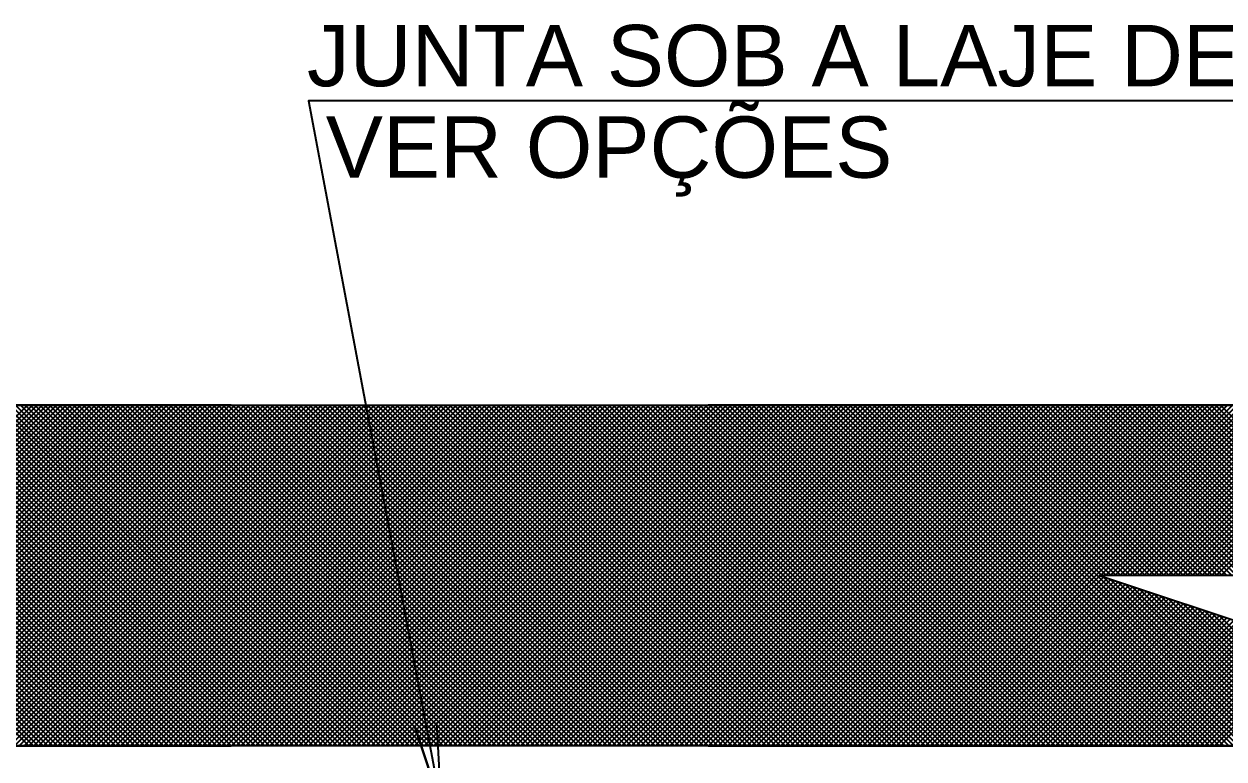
# Model space of a CAD drawing. Extents: x 0 to 119, y 0 to 84.
# Drawn here: x 46.648 to 50.169, y 55.674 to 57.832 of the extents above; entities that cross this region are included whole.
import ezdxf

# ---------------------------------------------------------------- set-up
doc = ezdxf.new("R2010")
doc.units = 0
doc.header["$MEASUREMENT"] = 0
for name, color, linetype in [('29', 9, 'CONTINUOUS'), ('3', 7, 'CONTINUOUS'), ('6', 178, 'CONTINUOUS')]:
    doc.layers.add(name, color=color, linetype=linetype)
doc.styles.add('TQS_ARIAL', font='arial.ttf')

msp = doc.modelspace()

# ---------------------------------------------------------------- linework, layer by layer
at = {"layer": '29', "color": 9, "linetype": 'Continuous'}
for p, q in [((45.658262, 55.713321), (46.658262, 56.713321)), ((45.661599, 56.713321), (46.661599, 55.713321)), ((45.672404, 55.713321), (46.672404, 56.713321)), ((45.675741, 56.713321), (46.675741, 55.713321)), ((45.686546, 55.713321), (46.686546, 56.713321)), ((45.689884, 56.713321), (46.689884, 55.713321)), ((45.700689, 55.713321), (46.700689, 56.713321)), ((45.704026, 56.713321), (46.704026, 55.713321)), ((45.714831, 55.713321), (46.714831, 56.713321)), ((45.718168, 56.713321), (46.718168, 55.713321)), ((45.728973, 55.713321), (46.728973, 56.713321)), ((45.73231, 56.713321), (46.73231, 55.713321)), ((45.743115, 55.713321), (46.743115, 56.713321)), ((45.746452, 56.713321), (46.746452, 55.713321)), ((45.757257, 55.713321), (46.757257, 56.713321)), ((45.760594, 56.713321), (46.760594, 55.713321)), ((45.771399, 55.713321), (46.771399, 56.713321)), ((45.774736, 56.713321), (46.774736, 55.713321)), ((45.785541, 55.713321), (46.785541, 56.713321)), ((45.788878, 56.713321), (46.788878, 55.713321)), ((45.799683, 55.713321), (46.799683, 56.713321)), ((45.803021, 56.713321), (46.803021, 55.713321)), ((45.813826, 55.713321), (46.813826, 56.713321)), ((45.817163, 56.713321), (46.817163, 55.713321)), ((45.827968, 55.713321), (46.827968, 56.713321)), ((45.831305, 56.713321), (46.831305, 55.713321)), ((45.84211, 55.713321), (46.84211, 56.713321)), ((45.845447, 56.713321), (46.845447, 55.713321)), ((45.856252, 55.713321), (46.856252, 56.713321)), ((45.859589, 56.713321), (46.859589, 55.713321)), ((45.870394, 55.713321), (46.870394, 56.713321)), ((45.873731, 56.713321), (46.873731, 55.713321)), ((45.884536, 55.713321), (46.884536, 56.713321)), ((45.887873, 56.713321), (46.887873, 55.713321)), ((45.898678, 55.713321), (46.898678, 56.713321)), ((45.902016, 56.713321), (46.902016, 55.713321)), ((45.912821, 55.713321), (46.912821, 56.713321)), ((45.916158, 56.713321), (46.916158, 55.713321)), ((45.926963, 55.713321), (46.926963, 56.713321)), ((45.9303, 56.713321), (46.9303, 55.713321)), ((45.941105, 55.713321), (46.941105, 56.713321)), ((45.944442, 56.713321), (46.944442, 55.713321)), ((45.955247, 55.713321), (46.955247, 56.713321)), ((45.958584, 56.713321), (46.958584, 55.713321)), ((45.969389, 55.713321), (46.969389, 56.713321)), ((45.972726, 56.713321), (46.972726, 55.713321)), ((45.983531, 55.713321), (46.983531, 56.713321)), ((45.986868, 56.713321), (46.986868, 55.713321)), ((45.997673, 55.713321), (46.997673, 56.713321)), ((46.00101, 56.713321), (47.00101, 55.713321)), ((46.011816, 55.713321), (47.011816, 56.713321)), ((46.015153, 56.713321), (47.015153, 55.713321)), ((46.025958, 55.713321), (47.025958, 56.713321)), ((46.029295, 56.713321), (47.029295, 55.713321)), ((46.0401, 55.713321), (47.0401, 56.713321)), ((46.043437, 56.713321), (47.043437, 55.713321)), ((46.054242, 55.713321), (47.054242, 56.713321)), ((46.057579, 56.713321), (47.057579, 55.713321)), ((46.068384, 55.713321), (47.068384, 56.713321)), ((46.071721, 56.713321), (47.071721, 55.713321)), ((46.082526, 55.713321), (47.082526, 56.713321)), ((46.085863, 56.713321), (47.085863, 55.713321)), ((46.096668, 55.713321), (47.096668, 56.713321)), ((46.100005, 56.713321), (47.100005, 55.713321)), ((46.11081, 55.713321), (47.11081, 56.713321)), ((46.114148, 56.713321), (47.114148, 55.713321)), ((46.124953, 55.713321), (47.124953, 56.713321)), ((46.12829, 56.713321), (47.12829, 55.713321)), ((46.139095, 55.713321), (47.139095, 56.713321)), ((46.142432, 56.713321), (47.142432, 55.713321)), ((46.153237, 55.713321), (47.153237, 56.713321)), ((46.156574, 56.713321), (47.156574, 55.713321)), ((46.167379, 55.713321), (47.167379, 56.713321)), ((46.170716, 56.713321), (47.170716, 55.713321)), ((46.181521, 55.713321), (47.181521, 56.713321)), ((46.184858, 56.713321), (47.184858, 55.713321)), ((46.195663, 55.713321), (47.195663, 56.713321)), ((46.199, 56.713321), (47.199, 55.713321)), ((46.209805, 55.713321), (47.209805, 56.713321)), ((46.213143, 56.713321), (47.213143, 55.713321)), ((46.223948, 55.713321), (47.223948, 56.713321)), ((46.227285, 56.713321), (47.227285, 55.713321)), ((46.23809, 55.713321), (47.23809, 56.713321)), ((46.241427, 56.713321), (47.241427, 55.713321)), ((46.252232, 55.713321), (47.252232, 56.713321)), ((46.255569, 56.713321), (47.255569, 55.713321)), ((46.266374, 55.713321), (47.266374, 56.713321)), ((46.269711, 56.713321), (47.269711, 55.713321)), ((46.280516, 55.713321), (47.280516, 56.713321)), ((46.283853, 56.713321), (47.283853, 55.713321)), ((46.294658, 55.713321), (47.294658, 56.713321)), ((46.297995, 56.713321), (47.297995, 55.713321)), ((46.3088, 55.713321), (47.3088, 56.713321)), ((46.312137, 56.713321), (47.312137, 55.713321)), ((46.322942, 55.713321), (47.322942, 56.713321)), ((46.32628, 56.713321), (47.32628, 55.713321)), ((46.337085, 55.713321), (47.337085, 56.713321)), ((46.340422, 56.713321), (47.340422, 55.713321)), ((46.351227, 55.713321), (47.351227, 56.713321)), ((46.354564, 56.713321), (47.354564, 55.713321)), ((46.365369, 55.713321), (47.365369, 56.713321)), ((46.368706, 56.713321), (47.368706, 55.713321)), ((46.379511, 55.713321), (47.379511, 56.713321)), ((46.382848, 56.713321), (47.382848, 55.713321)), ((46.393653, 55.713321), (47.393653, 56.713321)), ((46.39699, 56.713321), (47.39699, 55.713321)), ((46.407795, 55.713321), (47.407795, 56.713321)), ((46.411132, 56.713321), (47.411132, 55.713321)), ((46.421937, 55.713321), (47.421937, 56.713321)), ((46.425275, 56.713321), (47.425275, 55.713321)), ((46.43608, 55.713321), (47.43608, 56.713321)), ((46.439417, 56.713321), (47.439417, 55.713321)), ((46.450222, 55.713321), (47.450222, 56.713321)), ((46.453559, 56.713321), (47.453559, 55.713321)), ((46.464364, 55.713321), (47.464364, 56.713321)), ((46.467701, 56.713321), (47.467701, 55.713321)), ((46.478506, 55.713321), (47.478506, 56.713321)), ((46.481843, 56.713321), (47.481843, 55.713321)), ((46.492648, 55.713321), (47.492648, 56.713321)), ((46.495985, 56.713321), (47.495985, 55.713321)), ((46.50679, 55.713321), (47.50679, 56.713321)), ((46.510127, 56.713321), (47.510127, 55.713321)), ((46.520932, 55.713321), (47.520932, 56.713321)), ((46.52427, 56.713321), (47.52427, 55.713321)), ((46.535075, 55.713321), (47.535075, 56.713321)), ((46.538412, 56.713321), (47.538412, 55.713321)), ((46.549217, 55.713321), (47.549217, 56.713321)), ((46.552554, 56.713321), (47.552554, 55.713321)), ((46.563359, 55.713321), (47.563359, 56.713321)), ((46.566696, 56.713321), (47.566696, 55.713321)), ((46.577501, 55.713321), (47.577501, 56.713321)), ((46.580838, 56.713321), (47.580838, 55.713321)), ((46.591643, 55.713321), (47.591643, 56.713321)), ((46.59498, 56.713321), (47.59498, 55.713321)), ((46.605785, 55.713321), (47.605785, 56.713321)), ((46.609122, 56.713321), (47.609122, 55.713321)), ((46.619927, 55.713321), (47.619927, 56.713321)), ((46.623264, 56.713321), (47.623264, 55.713321)), ((46.634069, 55.713321), (47.634069, 56.713321)), ((46.637407, 56.713321), (47.637407, 55.713321)), ((46.648212, 55.713321), (47.648212, 56.713321)), ((46.651549, 56.713321), (47.651549, 55.713321)), ((46.662354, 55.713321), (47.662354, 56.713321)), ((46.665691, 56.713321), (47.665691, 55.713321)), ((46.676496, 55.713321), (47.676496, 56.713321)), ((46.679833, 56.713321), (47.679833, 55.713321)), ((46.690638, 55.713321), (47.690638, 56.713321)), ((46.693975, 56.713321), (47.693975, 55.713321)), ((46.70478, 55.713321), (47.70478, 56.713321)), ((46.708117, 56.713321), (47.708117, 55.713321)), ((46.718922, 55.713321), (47.718922, 56.713321)), ((46.722259, 56.713321), (47.722259, 55.713321)), ((46.733064, 55.713321), (47.733064, 56.713321)), ((46.736402, 56.713321), (47.736402, 55.713321)), ((46.747207, 55.713321), (47.747207, 56.713321)), ((46.750544, 56.713321), (47.750544, 55.713321)), ((46.761349, 55.713321), (47.761349, 56.713321)), ((46.764686, 56.713321), (47.764686, 55.713321)), ((46.775491, 55.713321), (47.775491, 56.713321)), ((46.778828, 56.713321), (47.778828, 55.713321)), ((46.789633, 55.713321), (47.789633, 56.713321)), ((46.79297, 56.713321), (47.79297, 55.713321)), ((46.803775, 55.713321), (47.803775, 56.713321)), ((46.807112, 56.713321), (47.807112, 55.713321)), ((46.817917, 55.713321), (47.817917, 56.713321)), ((46.821254, 56.713321), (47.821254, 55.713321)), ((46.832059, 55.713321), (47.832059, 56.713321)), ((46.835396, 56.713321), (47.835396, 55.713321)), ((46.846202, 55.713321), (47.846202, 56.713321)), ((46.849539, 56.713321), (47.849539, 55.713321)), ((46.860344, 55.713321), (47.860344, 56.713321)), ((46.863681, 56.713321), (47.863681, 55.713321)), ((46.874486, 55.713321), (47.874486, 56.713321)), ((46.877823, 56.713321), (47.877823, 55.713321)), ((46.888628, 55.713321), (47.888628, 56.713321)), ((46.891965, 56.713321), (47.891965, 55.713321)), ((46.90277, 55.713321), (47.90277, 56.713321)), ((46.906107, 56.713321), (47.906107, 55.713321)), ((46.916912, 55.713321), (47.916912, 56.713321)), ((46.920249, 56.713321), (47.920249, 55.713321)), ((46.931054, 55.713321), (47.931054, 56.713321)), ((46.934391, 56.713321), (47.934391, 55.713321)), ((46.945196, 55.713321), (47.945196, 56.713321)), ((46.948534, 56.713321), (47.948534, 55.713321)), ((46.959339, 55.713321), (47.959339, 56.713321)), ((46.962676, 56.713321), (47.962676, 55.713321)), ((46.973481, 55.713321), (47.973481, 56.713321)), ((46.976818, 56.713321), (47.976818, 55.713321)), ((46.987623, 55.713321), (47.987623, 56.713321)), ((46.99096, 56.713321), (47.99096, 55.713321)), ((47.001765, 55.713321), (48.001765, 56.713321)), ((47.005102, 56.713321), (48.005102, 55.713321)), ((47.015907, 55.713321), (48.015907, 56.713321)), ((47.019244, 56.713321), (48.019244, 55.713321)), ((47.030049, 55.713321), (48.030049, 56.713321)), ((47.033386, 56.713321), (48.033386, 55.713321)), ((47.044191, 55.713321), (48.044191, 56.713321)), ((47.047529, 56.713321), (48.047529, 55.713321)), ((47.058334, 55.713321), (48.058334, 56.713321)), ((47.061671, 56.713321), (48.061671, 55.713321)), ((47.072476, 55.713321), (48.072476, 56.713321)), ((47.075813, 56.713321), (48.075813, 55.713321)), ((47.086618, 55.713321), (48.086618, 56.713321)), ((47.089955, 56.713321), (48.089955, 55.713321)), ((47.10076, 55.713321), (48.10076, 56.713321)), ((47.104097, 56.713321), (48.104097, 55.713321)), ((47.114902, 55.713321), (48.114902, 56.713321)), ((47.118239, 56.713321), (48.118239, 55.713321)), ((47.129044, 55.713321), (48.129044, 56.713321)), ((47.132381, 56.713321), (48.132381, 55.713321)), ((47.143186, 55.713321), (48.143186, 56.713321)), ((47.146523, 56.713321), (48.146523, 55.713321)), ((47.157328, 55.713321), (48.157328, 56.713321)), ((47.160666, 56.713321), (48.160666, 55.713321)), ((47.171471, 55.713321), (48.171471, 56.713321)), ((47.174808, 56.713321), (48.174808, 55.713321)), ((47.185613, 55.713321), (48.185613, 56.713321)), ((47.18895, 56.713321), (48.18895, 55.713321)), ((47.199755, 55.713321), (48.199755, 56.713321)), ((47.203092, 56.713321), (48.203092, 55.713321)), ((47.213897, 55.713321), (48.213897, 56.713321)), ((47.217234, 56.713321), (48.217234, 55.713321)), ((47.228039, 55.713321), (48.228039, 56.713321)), ((47.231376, 56.713321), (48.231376, 55.713321)), ((47.242181, 55.713321), (48.242181, 56.713321)), ((47.245518, 56.713321), (48.245518, 55.713321)), ((47.256323, 55.713321), (48.256323, 56.713321)), ((47.259661, 56.713321), (48.259661, 55.713321)), ((47.270466, 55.713321), (48.270466, 56.713321)), ((47.273803, 56.713321), (48.273803, 55.713321)), ((47.284608, 55.713321), (48.284608, 56.713321)), ((47.287945, 56.713321), (48.287945, 55.713321)), ((47.29875, 55.713321), (48.29875, 56.713321)), ((47.302087, 56.713321), (48.302087, 55.713321)), ((47.312892, 55.713321), (48.312892, 56.713321)), ((47.316229, 56.713321), (48.316229, 55.713321)), ((47.327034, 55.713321), (48.327034, 56.713321)), ((47.330371, 56.713321), (48.330371, 55.713321)), ((47.341176, 55.713321), (48.341176, 56.713321)), ((47.344513, 56.713321), (48.344513, 55.713321)), ((47.355318, 55.713321), (48.355318, 56.713321)), ((47.358656, 56.713321), (48.358656, 55.713321)), ((47.369461, 55.713321), (48.369461, 56.713321)), ((47.372798, 56.713321), (48.372798, 55.713321)), ((47.383603, 55.713321), (48.383603, 56.713321)), ((47.38694, 56.713321), (48.38694, 55.713321)), ((47.397745, 55.713321), (48.397745, 56.713321)), ((47.401082, 56.713321), (48.401082, 55.713321)), ((47.411887, 55.713321), (48.411887, 56.713321)), ((47.415224, 56.713321), (48.415224, 55.713321)), ((47.426029, 55.713321), (48.426029, 56.713321)), ((47.429366, 56.713321), (48.429366, 55.713321)), ((47.440171, 55.713321), (48.440171, 56.713321)), ((47.443508, 56.713321), (48.443508, 55.713321)), ((47.454313, 55.713321), (48.454313, 56.713321)), ((47.45765, 56.713321), (48.45765, 55.713321)), ((47.468455, 55.713321), (48.468455, 56.713321)), ((47.471793, 56.713321), (48.471793, 55.713321)), ((47.482598, 55.713321), (48.482598, 56.713321)), ((47.485935, 56.713321), (48.485935, 55.713321)), ((47.49674, 55.713321), (48.49674, 56.713321)), ((47.500077, 56.713321), (48.500077, 55.713321)), ((47.510882, 55.713321), (48.510882, 56.713321)), ((47.514219, 56.713321), (48.514219, 55.713321)), ((47.525024, 55.713321), (48.525024, 56.713321)), ((47.528361, 56.713321), (48.528361, 55.713321)), ((47.539166, 55.713321), (48.539166, 56.713321)), ((47.542503, 56.713321), (48.542503, 55.713321)), ((47.553308, 55.713321), (48.553308, 56.713321)), ((47.556645, 56.713321), (48.556645, 55.713321)), ((47.56745, 55.713321), (48.56745, 56.713321)), ((47.570788, 56.713321), (48.570788, 55.713321)), ((47.581593, 55.713321), (48.581593, 56.713321)), ((47.58493, 56.713321), (48.58493, 55.713321)), ((47.595735, 55.713321), (48.595735, 56.713321)), ((47.599072, 56.713321), (48.599072, 55.713321)), ((47.609877, 55.713321), (48.609877, 56.713321)), ((47.613214, 56.713321), (48.613214, 55.713321)), ((47.624019, 55.713321), (48.624019, 56.713321)), ((47.627356, 56.713321), (48.627356, 55.713321)), ((47.638161, 55.713321), (48.638161, 56.713321)), ((47.641498, 56.713321), (48.641498, 55.713321)), ((47.652303, 55.713321), (48.652303, 56.713321)), ((47.65564, 56.713321), (48.65564, 55.713321)), ((47.666445, 55.713321), (48.666445, 56.713321)), ((47.669782, 56.713321), (48.669782, 55.713321)), ((47.680588, 55.713321), (48.680588, 56.713321)), ((47.683925, 56.713321), (48.683925, 55.713321)), ((47.69473, 55.713321), (48.69473, 56.713321)), ((47.698067, 56.713321), (48.698067, 55.713321)), ((47.708872, 55.713321), (48.708872, 56.713321)), ((47.712209, 56.713321), (48.712209, 55.713321)), ((47.723014, 55.713321), (48.723014, 56.713321)), ((47.726351, 56.713321), (48.726351, 55.713321)), ((47.737156, 55.713321), (48.737156, 56.713321)), ((47.740493, 56.713321), (48.740493, 55.713321)), ((47.751298, 55.713321), (48.751298, 56.713321)), ((47.754635, 56.713321), (48.754635, 55.713321)), ((47.76544, 55.713321), (48.76544, 56.713321)), ((47.768777, 56.713321), (48.768777, 55.713321)), ((47.779582, 55.713321), (48.779582, 56.713321)), ((47.78292, 56.713321), (48.78292, 55.713321)), ((47.793725, 55.713321), (48.793725, 56.713321)), ((47.797062, 56.713321), (48.797062, 55.713321)), ((47.807867, 55.713321), (48.807867, 56.713321)), ((47.811204, 56.713321), (48.811204, 55.713321)), ((47.822009, 55.713321), (48.822009, 56.713321)), ((47.825346, 56.713321), (48.825346, 55.713321)), ((47.836151, 55.713321), (48.836151, 56.713321)), ((47.839488, 56.713321), (48.839488, 55.713321)), ((47.850293, 55.713321), (48.850293, 56.713321)), ((47.85363, 56.713321), (48.85363, 55.713321)), ((47.864435, 55.713321), (48.864435, 56.713321)), ((47.867772, 56.713321), (48.867772, 55.713321)), ((47.878577, 55.713321), (48.878577, 56.713321)), ((47.881915, 56.713321), (48.881915, 55.713321)), ((47.89272, 55.713321), (48.89272, 56.713321)), ((47.896057, 56.713321), (48.896057, 55.713321)), ((47.906862, 55.713321), (48.906862, 56.713321)), ((47.910199, 56.713321), (48.910199, 55.713321)), ((47.921004, 55.713321), (48.921004, 56.713321)), ((47.924341, 56.713321), (48.924341, 55.713321)), ((47.935146, 55.713321), (48.935146, 56.713321)), ((47.938483, 56.713321), (48.938483, 55.713321)), ((47.949288, 55.713321), (48.949288, 56.713321)), ((47.952625, 56.713321), (48.952625, 55.713321)), ((47.96343, 55.713321), (48.96343, 56.713321)), ((47.966767, 56.713321), (48.966767, 55.713321)), ((47.977572, 55.713321), (48.977572, 56.713321)), ((47.980909, 56.713321), (48.980909, 55.713321)), ((47.991714, 55.713321), (48.991714, 56.713321)), ((47.995052, 56.713321), (48.995052, 55.713321)), ((48.005857, 55.713321), (49.005857, 56.713321)), ((48.009194, 56.713321), (49.009194, 55.713321)), ((48.019999, 55.713321), (49.019999, 56.713321)), ((48.023336, 56.713321), (49.023336, 55.713321)), ((48.034141, 55.713321), (49.034141, 56.713321)), ((48.037478, 56.713321), (49.037478, 55.713321)), ((48.048283, 55.713321), (49.048283, 56.713321)), ((48.05162, 56.713321), (49.05162, 55.713321)), ((48.062425, 55.713321), (49.062425, 56.713321)), ((48.065762, 56.713321), (49.065762, 55.713321)), ((48.076567, 55.713321), (49.076567, 56.713321)), ((48.079904, 56.713321), (49.079904, 55.713321)), ((48.090709, 55.713321), (49.090709, 56.713321)), ((48.094047, 56.713321), (49.094047, 55.713321)), ((48.104852, 55.713321), (49.104852, 56.713321)), ((48.108189, 56.713321), (49.108189, 55.713321)), ((48.118994, 55.713321), (49.118994, 56.713321)), ((48.122331, 56.713321), (49.122331, 55.713321)), ((48.133136, 55.713321), (49.133136, 56.713321)), ((48.136473, 56.713321), (49.136473, 55.713321)), ((48.147278, 55.713321), (49.147278, 56.713321)), ((48.150615, 56.713321), (49.150615, 55.713321)), ((48.16142, 55.713321), (49.16142, 56.713321)), ((48.164757, 56.713321), (49.164757, 55.713321)), ((48.175562, 55.713321), (49.175562, 56.713321)), ((48.178899, 56.713321), (49.178899, 55.713321)), ((48.189704, 55.713321), (49.189704, 56.713321)), ((48.193042, 56.713321), (49.193042, 55.713321)), ((48.203847, 55.713321), (49.203847, 56.713321)), ((48.207184, 56.713321), (49.207184, 55.713321)), ((48.217989, 55.713321), (49.217989, 56.713321)), ((48.221326, 56.713321), (49.221326, 55.713321)), ((48.232131, 55.713321), (49.232131, 56.713321)), ((48.235468, 56.713321), (49.235468, 55.713321)), ((48.246273, 55.713321), (49.246273, 56.713321)), ((48.24961, 56.713321), (49.24961, 55.713321)), ((48.260415, 55.713321), (49.260415, 56.713321)), ((48.263752, 56.713321), (49.263752, 55.713321)), ((48.274557, 55.713321), (49.274557, 56.713321)), ((48.277894, 56.713321), (49.277894, 55.713321)), ((48.288699, 55.713321), (49.288699, 56.713321)), ((48.292036, 56.713321), (49.292036, 55.713321)), ((48.302841, 55.713321), (49.302841, 56.713321)), ((48.306179, 56.713321), (49.306179, 55.713321)), ((48.316984, 55.713321), (49.316984, 56.713321)), ((48.320321, 56.713321), (49.320321, 55.713321)), ((48.331126, 55.713321), (49.331126, 56.713321)), ((48.334463, 56.713321), (49.334463, 55.713321)), ((48.345268, 55.713321), (49.345268, 56.713321)), ((48.348605, 56.713321), (49.348605, 55.713321)), ((48.35941, 55.713321), (49.35941, 56.713321)), ((48.362747, 56.713321), (49.362747, 55.713321)), ((48.373552, 55.713321), (49.373552, 56.713321)), ((48.376889, 56.713321), (49.376889, 55.713321)), ((48.387694, 55.713321), (49.387694, 56.713321)), ((48.391031, 56.713321), (49.391031, 55.713321)), ((48.401836, 55.713321), (49.401836, 56.713321)), ((48.405174, 56.713321), (49.405174, 55.713321)), ((48.415979, 55.713321), (49.415979, 56.713321)), ((48.419316, 56.713321), (49.419316, 55.713321)), ((48.430121, 55.713321), (49.430121, 56.713321)), ((48.433458, 56.713321), (49.433458, 55.713321)), ((48.444263, 55.713321), (49.444263, 56.713321)), ((48.4476, 56.713321), (49.4476, 55.713321)), ((48.458405, 55.713321), (49.458405, 56.713321)), ((48.461742, 56.713321), (49.461742, 55.713321)), ((48.472547, 55.713321), (49.472547, 56.713321)), ((48.475884, 56.713321), (49.475884, 55.713321)), ((48.486689, 55.713321), (49.486689, 56.713321)), ((48.490026, 56.713321), (49.490026, 55.713321)), ((48.500831, 55.713321), (49.500831, 56.713321)), ((48.504168, 56.713321), (49.504168, 55.713321)), ((48.514974, 55.713321), (49.514974, 56.713321)), ((48.518311, 56.713321), (49.518311, 55.713321)), ((48.529116, 55.713321), (49.529116, 56.713321)), ((48.532453, 56.713321), (49.532453, 55.713321)), ((48.543258, 55.713321), (49.543258, 56.713321)), ((48.546595, 56.713321), (49.546595, 55.713321)), ((48.5574, 55.713321), (49.5574, 56.713321)), ((48.560737, 56.713321), (49.560737, 55.713321)), ((48.571542, 55.713321), (49.571542, 56.713321)), ((48.574879, 56.713321), (49.574879, 55.713321)), ((48.585684, 55.713321), (49.585684, 56.713321)), ((48.589021, 56.713321), (49.589021, 55.713321)), ((48.599826, 55.713321), (49.599826, 56.713321)), ((48.603163, 56.713321), (49.603163, 55.713321)), ((48.613968, 55.713321), (49.613968, 56.713321)), ((48.617306, 56.713321), (49.617306, 55.713321)), ((48.628111, 55.713321), (49.628111, 56.713321)), ((48.631448, 56.713321), (49.631448, 55.713321)), ((48.642253, 55.713321), (49.642253, 56.713321)), ((48.64559, 56.713321), (49.64559, 55.713321)), ((48.656395, 55.713321), (49.656395, 56.713321)), ((48.659732, 56.713321), (49.659732, 55.713321)), ((48.670537, 55.713321), (49.670537, 56.713321)), ((48.673874, 56.713321), (49.673874, 55.713321)), ((48.684679, 55.713321), (49.684679, 56.713321)), ((48.688016, 56.713321), (49.688016, 55.713321)), ((48.698821, 55.713321), (49.698821, 56.713321)), ((48.702158, 56.713321), (49.702158, 55.713321)), ((48.712963, 55.713321), (49.712963, 56.713321)), ((48.716301, 56.713321), (49.716301, 55.713321)), ((48.727106, 55.713321), (49.727106, 56.713321)), ((48.730443, 56.713321), (49.730443, 55.713321)), ((48.741248, 55.713321), (49.741248, 56.713321)), ((48.744585, 56.713321), (49.744585, 55.713321)), ((48.75539, 55.713321), (49.75539, 56.713321)), ((48.758727, 56.713321), (49.758727, 55.713321)), ((48.769532, 55.713321), (49.769532, 56.713321)), ((48.772869, 56.713321), (49.772869, 55.713321)), ((48.783674, 55.713321), (49.783674, 56.713321)), ((48.787011, 56.713321), (49.787011, 55.713321)), ((48.797816, 55.713321), (49.797816, 56.713321)), ((48.801153, 56.713321), (49.801153, 55.713321)), ((48.811958, 55.713321), (49.811958, 56.713321)), ((48.815295, 56.713321), (49.815295, 55.713321)), ((48.8261, 55.713321), (49.8261, 56.713321)), ((48.829438, 56.713321), (49.829438, 55.713321)), ((48.840243, 55.713321), (49.840243, 56.713321)), ((48.84358, 56.713321), (49.84358, 55.713321)), ((48.854385, 55.713321), (49.854385, 56.713321)), ((48.857722, 56.713321), (49.857722, 55.713321)), ((48.868527, 55.713321), (49.868527, 56.713321)), ((48.871864, 56.713321), (49.871864, 55.713321)), ((48.882669, 55.713321), (49.882669, 56.713321)), ((48.886006, 56.713321), (49.886006, 55.713321)), ((48.896811, 55.713321), (49.896811, 56.713321)), ((48.900148, 56.713321), (49.900148, 55.713321)), ((48.910953, 55.713321), (49.910953, 56.713321)), ((48.91429, 56.713321), (49.91429, 55.713321)), ((48.925095, 55.713321), (49.925095, 56.713321)), ((48.928433, 56.713321), (49.928433, 55.713321)), ((48.939238, 55.713321), (49.939238, 56.713321)), ((48.942575, 56.713321), (49.942575, 55.713321)), ((48.95338, 55.713321), (49.95338, 56.713321)), ((48.956717, 56.713321), (49.956717, 55.713321)), ((48.967522, 55.713321), (49.967522, 56.713321)), ((48.970859, 56.713321), (49.970859, 55.713321)), ((48.981664, 55.713321), (49.981664, 56.713321)), ((48.985001, 56.713321), (49.985001, 55.713321)), ((48.995806, 55.713321), (49.995806, 56.713321)), ((48.999143, 56.713321), (49.999143, 55.713321)), ((49.009948, 55.713321), (50.009948, 56.713321)), ((49.013285, 56.713321), (50.013285, 55.713321)), ((49.02409, 55.713321), (50.02409, 56.713321)), ((49.027428, 56.713321), (50.027428, 55.713321)), ((49.038233, 55.713321), (50.038233, 56.713321)), ((49.04157, 56.713321), (50.04157, 55.713321)), ((49.052375, 55.713321), (50.052375, 56.713321)), ((49.055712, 56.713321), (50.055712, 55.713321)), ((49.066517, 55.713321), (50.066517, 56.713321)), ((49.069854, 56.713321), (50.069854, 55.713321)), ((49.080659, 55.713321), (50.080659, 56.713321)), ((49.083996, 56.713321), (50.083996, 55.713321)), ((49.094801, 55.713321), (50.094801, 56.713321)), ((49.098138, 56.713321), (50.098138, 55.713321)), ((49.108943, 55.713321), (50.108943, 56.713321)), ((49.11228, 56.713321), (50.11228, 55.713321)), ((49.123085, 55.713321), (50.123085, 56.713321)), ((49.126422, 56.713321), (50.126422, 55.713321)), ((49.137227, 55.713321), (50.137227, 56.713321)), ((49.140565, 56.713321), (50.140565, 55.713321)), ((49.15137, 55.713321), (50.15137, 56.713321)), ((49.154707, 56.713321), (50.154707, 55.713321)), ((49.165512, 55.713321), (50.165512, 56.713321)), ((49.168849, 56.713321), (50.168849, 55.713321)), ((49.179654, 55.713321), (50.179654, 56.713321)), ((49.182991, 56.713321), (50.182991, 55.713321)), ((49.193796, 55.713321), (50.193796, 56.713321)), ((49.197133, 56.713321), (50.197133, 55.713321)), ((49.207938, 55.713321), (50.207938, 56.713321)), ((49.211275, 56.713321), (50.211275, 55.713321)), ((49.22208, 55.713321), (50.22208, 56.713321)), ((49.225417, 56.713321), (50.225417, 55.713321)), ((49.236222, 55.713321), (50.236222, 56.713321)), ((49.23956, 56.713321), (50.23956, 55.713321)), ((49.250365, 55.713321), (50.250365, 56.713321)), ((49.253702, 56.713321), (50.253702, 55.713321)), ((49.264507, 55.713321), (50.264507, 56.713321)), ((49.267844, 56.713321), (50.267844, 55.713321)), ((49.278649, 55.713321), (50.278649, 56.713321)), ((49.281986, 56.713321), (50.281986, 55.713321)), ((49.292791, 55.713321), (50.292791, 56.713321)), ((49.296128, 56.713321), (50.296128, 55.713321)), ((49.31027, 56.713321), (49.81027, 56.213321)), ((49.324412, 56.713321), (49.824412, 56.213321)), ((49.338554, 56.713321), (49.838554, 56.213321)), ((49.352697, 56.713321), (49.852697, 56.213321)), ((49.366839, 56.713321), (49.866839, 56.213321)), ((49.380981, 56.713321), (49.880981, 56.213321)), ((49.395123, 56.713321), (49.895123, 56.213321)), ((49.409265, 56.713321), (49.909265, 56.213321)), ((49.423407, 56.713321), (49.923407, 56.213321)), ((49.437549, 56.713321), (49.937549, 56.213321)), ((49.451692, 56.713321), (49.951692, 56.213321)), ((49.465834, 56.713321), (49.965834, 56.213321)), ((49.479976, 56.713321), (49.979976, 56.213321)), ((49.494118, 56.713321), (49.994118, 56.213321)), ((49.50826, 56.713321), (50.00826, 56.213321)), ((49.522402, 56.713321), (50.022402, 56.213321)), ((49.536544, 56.713321), (50.036544, 56.213321)), ((49.550687, 56.713321), (50.050687, 56.213321)), ((49.564829, 56.713321), (50.064829, 56.213321)), ((49.578971, 56.713321), (50.078971, 56.213321)), ((49.593113, 56.713321), (50.093113, 56.213321)), ((49.607255, 56.713321), (50.107255, 56.213321)), ((49.621397, 56.713321), (50.121397, 56.213321)), ((49.635539, 56.713321), (50.135539, 56.213321)), ((49.649681, 56.713321), (50.149681, 56.213321)), ((49.663824, 56.713321), (50.163824, 56.213321)), ((49.677966, 56.713321), (50.177966, 56.213321)), ((49.692108, 56.713321), (50.192108, 56.213321)), ((49.70625, 56.713321), (50.20625, 56.213321)), ((49.720392, 56.713321), (50.220392, 56.213321)), ((49.734534, 56.713321), (50.234534, 56.213321)), ((49.748676, 56.713321), (50.248676, 56.213321)), ((49.762819, 56.713321), (50.262819, 56.213321)), ((49.776961, 56.713321), (50.276961, 56.213321)), ((49.791103, 56.713321), (50.291103, 56.213321)), ((49.805245, 56.713321), (50.305245, 56.213321)), ((49.806933, 56.213321), (50.304197, 56.710585)), ((49.819387, 56.713321), (50.319387, 56.213321)), ((49.821075, 56.213321), (50.304197, 56.696443)), ((49.833529, 56.713321), (50.333529, 56.213321)), ((49.847671, 56.713321), (50.347671, 56.213321)), ((49.861814, 56.713321), (50.361814, 56.213321)), ((49.875956, 56.713321), (50.375956, 56.213321)), ((49.890098, 56.713321), (50.390098, 56.213321)), ((49.90424, 56.713321), (50.40424, 56.213321)), ((49.918382, 56.713321), (50.418382, 56.213321)), ((49.932524, 56.713321), (50.432524, 56.213321)), ((49.946666, 56.713321), (50.446666, 56.213321)), ((49.960808, 56.713321), (50.460808, 56.213321)), ((49.974951, 56.713321), (50.304197, 56.384074)), ((49.989093, 56.713321), (50.304197, 56.398216)), ((50.003235, 56.713321), (50.304197, 56.412358)), ((50.017377, 56.713321), (50.304197, 56.4265)), ((50.031519, 56.713321), (50.304197, 56.440642)), ((50.045661, 56.713321), (50.304197, 56.454784)), ((50.059803, 56.713321), (50.304197, 56.468927)), ((50.073946, 56.713321), (50.304197, 56.483069)), ((50.088088, 56.713321), (50.304197, 56.497211)), ((50.10223, 56.713321), (50.304197, 56.511353)), ((50.116372, 56.713321), (50.304197, 56.525495)), ((50.130514, 56.713321), (50.304197, 56.539637)), ((50.144656, 56.713321), (50.304197, 56.553779)), ((50.158798, 56.713321), (50.304197, 56.567922)), ((49.835217, 56.213321), (50.304197, 56.6823)), ((49.84936, 56.213321), (50.304197, 56.668158)), ((49.863502, 56.213321), (50.304197, 56.654016)), ((49.877644, 56.213321), (50.304197, 56.639874)), ((49.891786, 56.213321), (50.304197, 56.625732)), ((49.905928, 56.213321), (50.304197, 56.61159)), ((49.92007, 56.213321), (50.304197, 56.597448)), ((49.934212, 56.213321), (50.304197, 56.583306)), ((49.948354, 56.213321), (50.304197, 56.569163)), ((49.962497, 56.213321), (50.304197, 56.555021)), ((49.976639, 56.213321), (50.304197, 56.540879)), ((49.990781, 56.213321), (50.304197, 56.526737)), ((50.004923, 56.213321), (50.304197, 56.512595)), ((50.019065, 56.213321), (50.304197, 56.498453)), ((50.033207, 56.213321), (50.304197, 56.484311)), ((50.047349, 56.213321), (50.304197, 56.470168)), ((50.061492, 56.213321), (50.304197, 56.456026)), ((50.075634, 56.213321), (50.304197, 56.441884)), ((50.089776, 56.213321), (50.304197, 56.427742)), ((50.103918, 56.213321), (50.304197, 56.4136)), ((50.11806, 56.213321), (50.304197, 56.399458)), ((50.132202, 56.213321), (50.304197, 56.385316)), ((50.146344, 56.213321), (50.310807, 56.377783)), ((50.160486, 56.213321), (50.321414, 56.374248)), ((49.306933, 55.713321), (49.806249, 56.212637)), ((49.321075, 55.713321), (49.816856, 56.209101)), ((49.335217, 55.713321), (49.827462, 56.205566)), ((49.34936, 55.713321), (49.838069, 56.20203)), ((49.813307, 56.210284), (50.304197, 55.719393)), ((49.83452, 56.203213), (50.304197, 55.733536)), ((49.363502, 55.713321), (49.848676, 56.198494)), ((49.377644, 55.713321), (49.859282, 56.194959)), ((49.391786, 55.713321), (49.869889, 56.191423)), ((49.405928, 55.713321), (49.880495, 56.187888)), ((49.42007, 55.713321), (49.891102, 56.184352)), ((49.434212, 55.713321), (49.901709, 56.180817)), ((49.448354, 55.713321), (49.912315, 56.177281)), ((49.462497, 55.713321), (49.922922, 56.173746)), ((49.476639, 55.713321), (49.933528, 56.17021)), ((49.490781, 55.713321), (49.944135, 56.166675)), ((49.855733, 56.196142), (50.304197, 55.747678)), ((49.876946, 56.189071), (50.304197, 55.76182)), ((49.89816, 56.182), (50.304197, 55.775962)), ((49.919373, 56.174929), (50.304197, 55.790104)), ((49.940586, 56.167858), (50.304197, 55.804246)), ((49.504923, 55.713321), (49.954742, 56.163139)), ((49.519065, 55.713321), (49.965348, 56.159604)), ((49.533207, 55.713321), (49.975955, 56.156068)), ((49.547349, 55.713321), (49.986561, 56.152532)), ((49.561492, 55.713321), (49.997168, 56.148997)), ((49.575634, 55.713321), (50.007775, 56.145461)), ((49.589776, 55.713321), (50.018381, 56.141926)), ((49.603918, 55.713321), (50.028988, 56.13839)), ((49.61806, 55.713321), (50.039594, 56.134855)), ((49.632202, 55.713321), (50.050201, 56.131319)), ((49.961799, 56.160786), (50.304197, 55.818388)), ((49.983012, 56.153715), (50.304197, 55.832531)), ((50.004226, 56.146644), (50.304197, 55.846673)), ((50.025439, 56.139573), (50.304197, 55.860815)), ((50.046652, 56.132502), (50.304197, 55.874957)), ((49.646344, 55.713321), (50.060807, 56.127784)), ((49.660486, 55.713321), (50.071414, 56.124248)), ((49.674629, 55.713321), (50.082021, 56.120713)), ((49.688771, 55.713321), (50.092627, 56.117177)), ((49.702913, 55.713321), (50.103234, 56.113642)), ((49.717055, 55.713321), (50.11384, 56.110106)), ((49.731197, 55.713321), (50.124447, 56.10657)), ((49.745339, 55.713321), (50.135054, 56.103035)), ((49.759481, 55.713321), (50.14566, 56.099499)), ((49.773624, 55.713321), (50.156267, 56.095964)), ((50.067865, 56.125431), (50.304197, 55.889099)), ((50.089079, 56.11836), (50.304197, 55.903241)), ((50.110292, 56.111289), (50.304197, 55.917383)), ((50.131505, 56.104218), (50.304197, 55.931525)), ((50.152718, 56.097147), (50.304197, 55.945668)), ((49.787766, 55.713321), (50.166873, 56.092428)), ((49.801908, 55.713321), (50.17748, 56.088893)), ((49.81605, 55.713321), (50.188087, 56.085357)), ((49.830192, 55.713321), (50.198693, 56.081822)), ((49.844334, 55.713321), (50.2093, 56.078286)), ((49.858476, 55.713321), (50.219906, 56.074751)), ((49.872619, 55.713321), (50.230513, 56.071215)), ((49.886761, 55.713321), (50.24112, 56.06768)), ((49.900903, 55.713321), (50.251726, 56.064144)), ((49.915045, 55.713321), (50.262333, 56.060608)), ((49.929187, 55.713321), (50.272939, 56.057073)), ((49.943329, 55.713321), (50.283546, 56.053537)), ((49.957471, 55.713321), (50.294153, 56.050002)), ((49.971613, 55.713321), (50.304197, 56.046654)), ((49.985756, 55.713321), (50.304197, 56.031762)), ((49.999898, 55.713321), (50.304197, 56.01762)), ((50.01404, 55.713321), (50.304197, 56.003478)), ((50.028182, 55.713321), (50.304197, 55.989336)), ((50.042324, 55.713321), (50.304197, 55.975194)), ((50.056466, 55.713321), (50.304197, 55.961052)), ((50.070608, 55.713321), (50.304197, 55.946909)), ((50.084751, 55.713321), (50.304197, 55.932767)), ((50.098893, 55.713321), (50.304197, 55.918625)), ((50.113035, 55.713321), (50.304197, 55.904483)), ((50.127177, 55.713321), (50.304197, 55.890341)), ((50.141319, 55.713321), (50.304197, 55.876199)), ((50.155461, 55.713321), (50.304197, 55.862057))]:
    msp.add_line(p, q, dxfattribs=at)
msp.add_lwpolyline([(34.316598, 55.713321), (34.316598, 56.713321), (50.304197, 56.713321), (50.304197, 56.379987), (50.804197, 56.213321), (49.804197, 56.213321), (50.304197, 56.046654), (50.304197, 55.713321), (34.316598, 55.713321)], dxfattribs=at)
at = {"layer": '3', "color": 7, "linetype": 'Continuous'}
msp.add_lwpolyline([(51.977101, 57.606127), (47.482824, 57.606127), (47.872718, 55.532316), (47.79485, 55.76988), (47.872718, 55.532316), (47.85899, 55.781939)], dxfattribs=at)
for centre, start, end in [((46.767293, 55.613379), 296.614168, 296.614168), ((49.143459, 55.613379), 243.385832, 243.385832)]:
    msp.add_arc(centre, 0.111917, start, end, dxfattribs=at)
at = {"layer": '6', "color": 178, "linetype": 'Continuous'}
for p, q in [((47.255376, 56.713321), (34.316598, 56.713321)), ((47.255376, 56.713321), (48.655376, 56.713321)), ((50.304197, 56.713321), (48.655376, 56.713321)), ((34.316598, 55.713321), (47.255376, 55.713321)), ((48.655376, 55.713321), (47.255376, 55.713321)), ((48.655376, 55.713321), (50.304197, 55.713321))]:
    msp.add_line(p, q, dxfattribs=at)
msp.add_lwpolyline([(50.304197, 56.713321), (50.304197, 56.379987), (50.804197, 56.213321), (49.804197, 56.213321), (50.304197, 56.046654), (50.304197, 55.713321)], dxfattribs=at)

# ---------------------------------------------------------------- texts
at = {"layer": '3', "color": 7, "linetype": 'Continuous', "style": 'TQS_ARIAL'}
for s, p in [('JUNTA SOB A LAJE DE COBERTURA', (47.478068, 57.64893)), ('VER OPÇÕES', (47.53337, 57.38032))]:
    msp.add_text(s, height=0.18, dxfattribs=at).set_placement(p)

doc.saveas('drawing.dxf')
